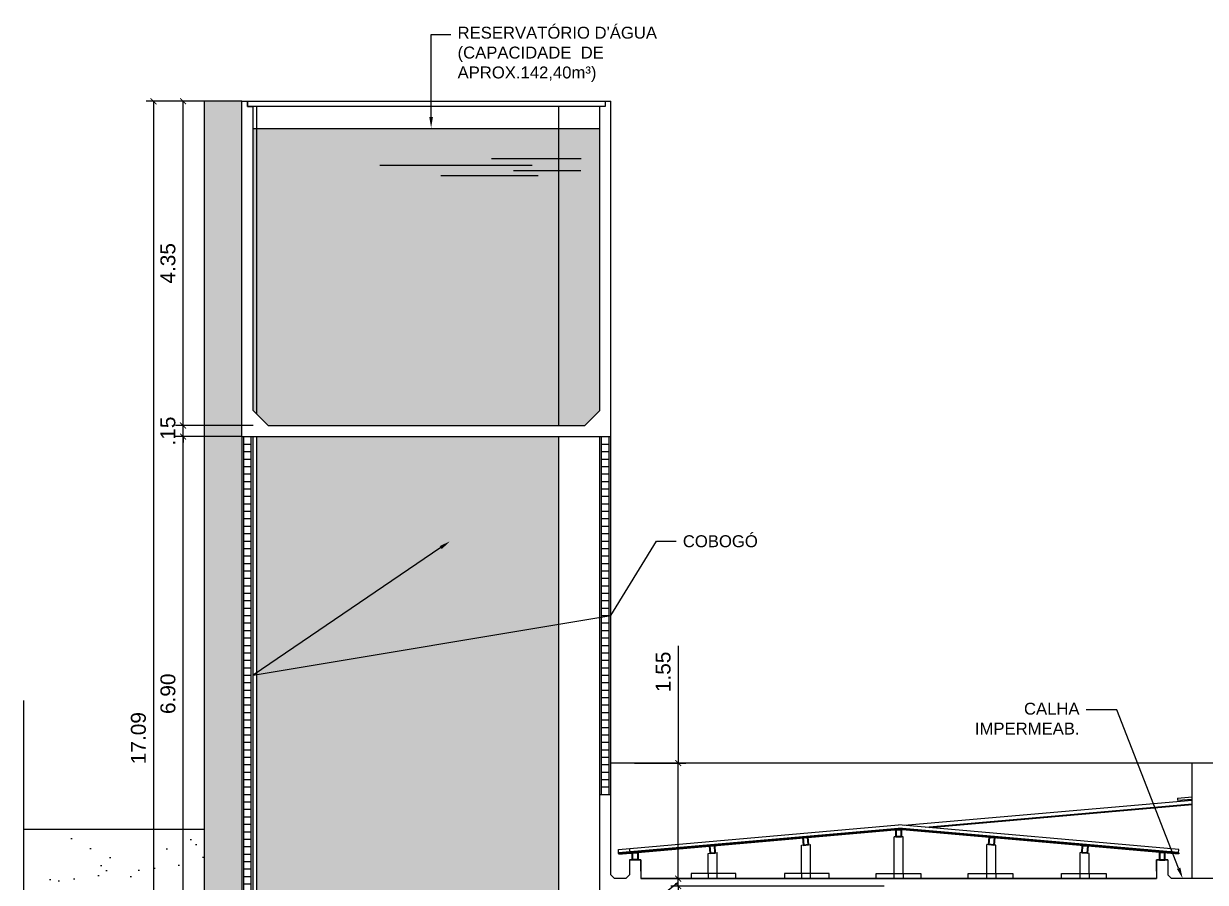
# Model space of a CAD drawing. Header units: metres. Extents: x 2440 to 5689, y 77 to 398.
# Drawn here: x 3365.42 to 3381.27, y 224.19 to 235.71 of the extents above; entities that cross this region are included whole.
import ezdxf
from ezdxf import colors
from ezdxf.entities.mleader import LeaderData, LeaderLine
from ezdxf.math import Vec2, Vec3

# ---------------------------------------------------------------- set-up
doc = ezdxf.new("R2010")
doc.units = ezdxf.units.M
doc.header["$LTSCALE"] = 7
doc.header["$MEASUREMENT"] = 0
doc.header["$PDMODE"] = 2
doc.linetypes.add('DASHDOT', pattern=[1, 0.5, -0.25, 0, -0.25])
for name, color, linetype, lineweight in [('2prancha', 4, 'Continuous', 18), ('ESQUADRIAS', 3, 'Continuous', 35), ('HACH', 251, 'Continuous', 5)]:
    doc.layers.add(name, color=color, linetype=linetype, lineweight=lineweight)
for name, color, linetype in [('COTA 1 100', 2, 'Continuous'), ('PENA 0.15', 7, 'Continuous'), ('PENA 01', 1, 'Continuous'), ('PENA 02', 2, 'Continuous'), ('PENA 03', 3, 'Continuous'), ('PENA 06', 6, 'Continuous'), ('TXT ESPECIFICAÇÕES', 7, 'Continuous')]:
    doc.layers.add(name, color=color, linetype=linetype)
doc.styles.add('Luana', font='arial.ttf')
doc.styles.get("Standard").update_dxf_attribs({"font": 'arial.ttf'})
doc.dimstyles.new('arial100', dxfattribs={"dimtxt": 0.2, "dimasz": 0.08, "dimexe": 0.1, "dimexo": 0.2, "dimgap": 0.1, "dimtad": 1, "dimzin": 4, "dimdsep": 46, "dimtxsty": 'Luana', "dimblk": 'ARCHTICK', "dimcen": 0, "dimclrd": 7, "dimclre": 7, "dimclrt": 256, "dimadec": 0, "dimazin": 0, "dimtfac": 1, "dimtix": 1, "dimtmove": 0, "dimatfit": 3, "dimldrblk": 'CLOSEDBLANK', "dimfxl": 0, "dimlwd": 5, "dimlwe": 5, "dimarcsym": 0})

# ---------------------------------------------------------------- blocks, each defined once
blk = doc.blocks.new('_ArchTick')
at = {"color": 0, "linetype": 'ByBlock', "const_width": 0.15}
blk.add_lwpolyline([(-0.5, -0.5), (0.5, 0.5)], dxfattribs=at)
blk = doc.blocks.new('*D15')
at = {"layer": 'COTA 1 100', "color": 7, "lineweight": 5}
for p, q in [((3374.199, 224.187), (3373.766, 223.841)), ((3376.963, 224.237), (3374.099, 224.237)), ((3374.199, 224.237), (3374.199, 224.317)), ((3374.199, 224.137), (3374.199, 224.237)), ((3374.199, 224.137), (3374.199, 224.237)), ((3376.963, 224.137), (3374.099, 224.137)), ((3374.199, 224.137), (3374.199, 224.057)), ((3373.766, 223.841), (3373.766, 223.291))]:
    blk.add_line(p, q, dxfattribs=at)
at = {"layer": 'Defpoints', "color": 0}
for p in [(3374.199, 224.237), (3377.163, 224.237), (3377.163, 224.137)]:
    blk.add_point(p, dxfattribs=at)
at = {"layer": 'COTA 1 100', "color": 7, "lineweight": 5, "xscale": 0.08, "yscale": 0.08, "zscale": 0.08}
for p, rotation in [((3374.199, 224.237), 270), ((3374.199, 224.137), 90)]:
    blk.add_blockref('_ArchTick', p, dxfattribs=dict(at, rotation=rotation))
at = {"layer": 'COTA 1 100', "insert": (3373.564, 223.566), "char_height": 0.2, "attachment_point": 5, "rotation": 90, "style": 'Luana'}
blk.add_mtext('.10', dxfattribs=at)
blk = doc.blocks.new('_ClosedBlank')
at = {"layer": '2prancha', "color": 0, "lineweight": -2}
for p, q in [((-1, 0.17), (0, 0)), ((-1, 0.17), (-1, -0.17)), ((0, 0), (-1, -0.17))]:
    blk.add_line(p, q, dxfattribs=at)
blk = doc.blocks.new('*D26')
at = {"layer": 'COTA 1 100', "color": 7, "lineweight": 5}
for p, q in [((3368.346, 230.167), (3367.456, 230.167)), ((3367.556, 223.267), (3367.556, 230.167)), ((3368.296, 223.267), (3367.456, 223.267))]:
    blk.add_line(p, q, dxfattribs=at)
at = {"layer": 'Defpoints', "color": 0}
for p in [(3367.556, 230.167), (3368.546, 230.167), (3368.496, 223.267)]:
    blk.add_point(p, dxfattribs=at)
at = {"layer": 'COTA 1 100', "color": 7, "lineweight": 5, "xscale": 0.08, "yscale": 0.08, "zscale": 0.08}
for p, rotation in [((3367.556, 230.167), 90), ((3367.556, 223.267), 270)]:
    blk.add_blockref('_ArchTick', p, dxfattribs=dict(at, rotation=rotation))
at = {"layer": 'COTA 1 100', "insert": (3367.354, 226.717), "char_height": 0.2, "attachment_point": 5, "rotation": 90, "style": 'Luana'}
blk.add_mtext('6.90', dxfattribs=at)
blk = doc.blocks.new('*D27')
at = {"layer": 'COTA 1 100', "color": 7, "lineweight": 5}
for p, q in [((3367.556, 230.317), (3367.556, 230.397)), ((3368.496, 230.317), (3367.456, 230.317)), ((3367.556, 230.167), (3367.556, 230.317)), ((3368.346, 230.167), (3367.456, 230.167)), ((3367.556, 230.167), (3367.556, 230.087))]:
    blk.add_line(p, q, dxfattribs=at)
at = {"layer": 'Defpoints', "color": 0}
for p in [(3367.556, 230.317), (3368.696, 230.317), (3368.546, 230.167)]:
    blk.add_point(p, dxfattribs=at)
at = {"layer": 'COTA 1 100', "color": 7, "lineweight": 5, "xscale": 0.08, "yscale": 0.08, "zscale": 0.08}
for p, rotation in [((3367.556, 230.317), 270), ((3367.556, 230.167), 90)]:
    blk.add_blockref('_ArchTick', p, dxfattribs=dict(at, rotation=rotation))
at = {"layer": 'COTA 1 100', "insert": (3367.354, 230.242), "char_height": 0.2, "attachment_point": 5, "rotation": 90, "style": 'Luana'}
blk.add_mtext('.15', dxfattribs=at)
blk = doc.blocks.new('*D28')
at = {"layer": 'COTA 1 100', "color": 7, "lineweight": 5}
for p, q in [((3368.221, 234.667), (3367.456, 234.667)), ((3367.556, 230.317), (3367.556, 234.667)), ((3368.496, 230.317), (3367.456, 230.317))]:
    blk.add_line(p, q, dxfattribs=at)
at = {"layer": 'Defpoints', "color": 0}
for p in [(3367.556, 234.667), (3368.421, 234.667), (3368.696, 230.317)]:
    blk.add_point(p, dxfattribs=at)
at = {"layer": 'COTA 1 100', "color": 7, "lineweight": 5, "xscale": 0.08, "yscale": 0.08, "zscale": 0.08}
for p, rotation in [((3367.556, 234.667), 90), ((3367.556, 230.317), 270)]:
    blk.add_blockref('_ArchTick', p, dxfattribs=dict(at, rotation=rotation))
at = {"layer": 'COTA 1 100', "insert": (3367.354, 232.492), "char_height": 0.2, "attachment_point": 5, "rotation": 90, "style": 'Luana'}
blk.add_mtext('4.35', dxfattribs=at)
blk = doc.blocks.new('*D29')
at = {"layer": 'COTA 1 100', "color": 7, "lineweight": 5}
for p, q in [((3368.146, 234.667), (3367.06, 234.667)), ((3367.16, 234.667), (3367.16, 217.577)), ((3368.296, 217.577), (3367.06, 217.577))]:
    blk.add_line(p, q, dxfattribs=at)
at = {"layer": 'Defpoints', "color": 0}
for p in [(3368.346, 234.667), (3367.16, 217.577), (3368.496, 217.577)]:
    blk.add_point(p, dxfattribs=at)
at = {"layer": 'COTA 1 100', "color": 7, "lineweight": 5, "xscale": 0.08, "yscale": 0.08, "zscale": 0.08}
for p, rotation in [((3367.16, 234.667), 90), ((3367.16, 217.577), 270)]:
    blk.add_blockref('_ArchTick', p, dxfattribs=dict(at, rotation=rotation))
at = {"layer": 'COTA 1 100', "insert": (3366.958, 226.122), "char_height": 0.2, "attachment_point": 5, "rotation": 90, "style": 'Luana'}
blk.add_mtext('17.09', dxfattribs=at)
blk = doc.blocks.new('*D30')
at = {"layer": 'COTA 1 100', "color": 7, "lineweight": 5}
for p, q in [((3374.199, 227.362), (3374.199, 225.787)), ((3373.613, 225.787), (3374.299, 225.787)), ((3374.199, 224.237), (3374.199, 225.787)), ((3376.963, 224.237), (3374.099, 224.237))]:
    blk.add_line(p, q, dxfattribs=at)
at = {"layer": 'Defpoints', "color": 0}
for p in [(3373.413, 225.787), (3374.199, 225.787), (3377.163, 224.237)]:
    blk.add_point(p, dxfattribs=at)
at = {"layer": 'COTA 1 100', "color": 7, "lineweight": 5, "xscale": 0.08, "yscale": 0.08, "zscale": 0.08}
for p, rotation in [((3374.199, 225.787), 90), ((3374.199, 224.237), 270)]:
    blk.add_blockref('_ArchTick', p, dxfattribs=dict(at, rotation=rotation))
at = {"layer": 'COTA 1 100', "insert": (3373.997, 227.011), "char_height": 0.2, "attachment_point": 5, "rotation": 90, "style": 'Luana'}
blk.add_mtext('1.55', dxfattribs=at)

msp = doc.modelspace()

# ---------------------------------------------------------------- hatches: boundary and pattern name
at = {"layer": 'HACH'}
h = msp.add_hatch(dxfattribs=at)
h.set_pattern_fill('SQUARE,_O', color=256, scale=0.5, angle=45)
h.set_pattern_definition([(45, (3368.54593, 223.76679), (-0.04419417, 0.04419417), [0.0625, -0.0625]), (135, (3368.54593, 223.76679), (-0.04419417, -0.04419417), [0.0625, -0.0625])])
h.paths.add_polyline_path([(3372.596, 230.167), (3368.546, 230.167), (3368.546, 223.767), (3372.596, 223.767)])
h = msp.add_hatch(dxfattribs=at)
h.set_pattern_fill('AR-SAND', color=256, scale=0.4, style=0, double=1)
h.set_pattern_definition([(37.5, (3365.4175, 220.0018), (-0.0252, 0.77073), [0, -0.608, 0, -0.68, 0, -0.65]), (7.5, (3365.4175, 220.0018), (0.70791, 1.12886), [0, -0.328, 0, -0.548, 0, -0.21]), (327.5, (3364.9255, 220.0018), (1.24566, 0.00226), [0, -0.2, 0, -0.72, 0, -0.94]), (317.5, (3364.9255, 220.0018), (1.20245, 0.35107), [0, -0.1, 0, -0.472, 0, -0.54])])
h.paths.add_polyline_path([(3367.846, 224.897), (3365.417, 224.897), (3365.417, 223.847), (3367.846, 223.847)])
h.paths.add_polyline_path([(3367.846, 223.847), (3365.417, 223.847), (3365.417, 223.317), (3367.846, 223.317)])
h.paths.add_polyline_path([(3367.846, 222.017), (3365.417, 222.017), (3365.417, 220.002), (3367.846, 220.002)])
h.paths.add_polyline_path([(3367.846, 223.317), (3365.417, 223.317), (3365.417, 223.167), (3365.898, 223.167), (3367.846, 223.167)])
at = {"layer": 'PENA 01'}
h = msp.add_hatch(dxfattribs=at)
h.set_pattern_fill('AR-SAND', color=256, scale=0.2, style=0)
h.set_pattern_definition([(37.5, (5689.97685, 255.51434), (-0.01259867, 0.385364754), [0, -0.304, 0, -0.34, 0, -0.325]), (7.5, (5689.97685, 255.51434), (0.35395534, 0.56442921), [0, -0.164, 0, -0.274, 0, -0.105]), (327.5, (5689.73085, 255.51434), (0.62282837, 0.00113181), [0, -0.1, 0, -0.36, 0, -0.47]), (317.5, (5689.73085, 255.51434), (0.60122532, 0.17553511), [0, -0.05, 0, -0.236, 0, -0.27])])
h.paths.add_polyline_path([(3368.346, 234.667), (3367.846, 234.667), (3367.846, 217.415), (3368.346, 217.415)])
at = {"layer": 'PENA 02', "true_color": 0x7dadbf}
h = msp.add_hatch(dxfattribs=at)
h.set_pattern_fill('DOTS,_O', color=143, scale=0.75)
h.set_pattern_definition([(0, (3368.49593, 230.31679), (0.0234375, 0.046875), [0, -0.046875])])
h.paths.add_polyline_path([(3372.596, 234.302), (3368.546, 234.302), (3368.546, 230.467), (3368.696, 230.317), (3372.596, 230.317)])
h.paths.add_polyline_path([(3373.146, 234.302), (3372.596, 234.302), (3372.596, 230.317), (3372.946, 230.317), (3373.146, 230.517)])
h.paths.add_polyline_path([(3368.546, 234.302), (3368.496, 234.302), (3368.496, 230.517), (3368.546, 230.467)])
at = {"layer": 'PENA 03'}
h = msp.add_hatch(dxfattribs=at)
h.set_pattern_fill('_USER,_O', color=256, scale=0.1, pattern_type=0)
h.set_pattern_definition([(0, (3368.37093, 223.76679), (0, 0.1), [])])
h.paths.add_polyline_path([(3368.471, 230.167), (3368.371, 230.167), (3368.371, 223.767), (3368.471, 223.767)])
h = msp.add_hatch(dxfattribs=at)
h.set_pattern_fill('_USER,_O', color=256, scale=0.1, pattern_type=0)
h.set_pattern_definition([(0, (3373.17093, 225.36679), (0, 0.1), [])])
h.paths.add_polyline_path([(3373.271, 230.167), (3373.171, 230.167), (3373.171, 228.763), (3373.271, 228.763)])
h.paths.add_polyline_path([(3373.271, 228.763), (3373.171, 228.763), (3373.171, 225.367), (3373.271, 225.367)])

# ---------------------------------------------------------------- linework, layer by layer
at = {"layer": 'ESQUADRIAS'}
for p, q in [((3373.4, 224.581), (3377.156, 224.909)), ((3373.401, 224.571), (3377.156, 224.899)), ((3380.912, 224.581), (3377.156, 224.909)), ((3380.911, 224.571), (3377.156, 224.899)), ((3373.4, 224.581), (3373.401, 224.571)), ((3373.555, 224.581), (3373.556, 224.571)), ((3380.912, 224.581), (3380.911, 224.571))]:
    msp.add_line(p, q, dxfattribs=at)
for points in [[(3377.121, 224.896), (3377.191, 224.896), (3377.191, 224.796), (3377.121, 224.796)], [(3374.688, 224.683), (3374.618, 224.677), (3374.627, 224.577), (3374.696, 224.584)], [(3375.939, 224.793), (3375.869, 224.787), (3375.878, 224.687), (3375.948, 224.693)], [(3378.373, 224.793), (3378.442, 224.787), (3378.434, 224.687), (3378.364, 224.693)], [(3379.624, 224.683), (3379.694, 224.677), (3379.685, 224.577), (3379.616, 224.584)], [(3373.586, 224.587), (3373.656, 224.587), (3373.656, 224.487), (3373.586, 224.487)], [(3380.726, 224.587), (3380.656, 224.587), (3380.656, 224.487), (3380.726, 224.487)]]:
    msp.add_lwpolyline(points, close=True, dxfattribs=at)
at = {"layer": 'HACH'}
for p, q in [((3397.596, 225.787), (3373.296, 225.787)), ((3377.231, 224.953), (3381.095, 225.291)), ((3380.895, 225.318), (3381.095, 225.335)), ((3380.895, 225.318), (3380.898, 225.288)), ((3380.898, 225.288), (3381.098, 225.305)), ((3377.518, 224.928), (3381.095, 225.241)), ((3377.575, 224.923), (3381.095, 225.231)), ((3367.846, 224.897), (3365.417, 224.897))]:
    msp.add_line(p, q, dxfattribs=at)
at = {"layer": 'PENA 0.15'}
for p, q in [((3367.846, 217.407), (3367.846, 234.667)), ((3368.346, 234.667), (3367.846, 234.667)), ((3368.546, 230.467), (3368.546, 234.597)), ((3372.596, 230.317), (3372.596, 234.597)), ((3368.546, 223.267), (3368.546, 230.167)), ((3372.596, 223.267), (3372.596, 230.167)), ((3373.296, 224.287), (3373.296, 225.367))]:
    msp.add_line(p, q, dxfattribs=at)
at = {"layer": 'PENA 01', "ltscale": 1.5}
for p, q in [((3381.095, 224.237), (3381.095, 225.787)), ((3385.245, 225.787), (3381.095, 225.787)), ((3373.396, 224.63), (3377.156, 224.959)), ((3380.916, 224.63), (3377.156, 224.959)), ((3375.853, 224.685), (3375.973, 224.695)), ((3375.853, 224.307), (3375.853, 224.685)), ((3375.973, 224.307), (3375.973, 224.695)), ((3377.096, 224.307), (3377.096, 224.796)), ((3377.216, 224.796), (3377.096, 224.796)), ((3377.216, 224.307), (3377.216, 224.796)), ((3378.339, 224.307), (3378.339, 224.695)), ((3378.459, 224.685), (3378.339, 224.695)), ((3378.459, 224.307), (3378.459, 224.685)), ((3374.601, 224.575), (3374.721, 224.586)), ((3374.601, 224.307), (3374.601, 224.575)), ((3374.721, 224.307), (3374.721, 224.586)), ((3379.59, 224.307), (3379.59, 224.586)), ((3379.71, 224.575), (3379.59, 224.586)), ((3379.71, 224.307), (3379.71, 224.575))]:
    msp.add_line(p, q, dxfattribs=at)
for points in [[(3373.4, 224.581), (3373.396, 224.63)], [(3373.555, 224.581), (3373.551, 224.631)], [(3380.912, 224.581), (3380.916, 224.63)]]:
    msp.add_lwpolyline(points, dxfattribs=at)
for points in [[(3374.972, 224.307), (3374.372, 224.307), (3374.372, 224.237), (3374.972, 224.237)], [(3374.721, 224.307), (3374.601, 224.307), (3374.601, 224.237), (3374.721, 224.237)], [(3376.223, 224.307), (3375.623, 224.307), (3375.623, 224.237), (3376.223, 224.237)], [(3375.973, 224.307), (3375.853, 224.307), (3375.853, 224.237), (3375.973, 224.237)], [(3376.856, 224.307), (3377.456, 224.307), (3377.456, 224.237), (3376.856, 224.237)], [(3377.096, 224.307), (3377.216, 224.307), (3377.216, 224.237), (3377.096, 224.237)], [(3378.089, 224.307), (3378.689, 224.307), (3378.689, 224.237), (3378.089, 224.237)], [(3378.339, 224.307), (3378.459, 224.307), (3378.459, 224.237), (3378.339, 224.237)], [(3379.34, 224.307), (3379.94, 224.307), (3379.94, 224.237), (3379.34, 224.237)], [(3379.59, 224.307), (3379.71, 224.307), (3379.71, 224.237), (3379.59, 224.237)]]:
    msp.add_lwpolyline(points, close=True, dxfattribs=at)
at = {"layer": 'PENA 02', "color": 145}
msp.add_line((3368.496, 234.302), (3373.146, 234.302), dxfattribs=at)
at = {"layer": 'PENA 02', "ltscale": 1.5}
for p, q in [((3368.346, 230.167), (3368.346, 223.767)), ((3368.496, 223.767), (3368.496, 230.167)), ((3373.146, 225.367), (3373.146, 230.167)), ((3373.296, 225.367), (3373.296, 230.167))]:
    msp.add_line(p, q, dxfattribs=at)
at = {"layer": 'PENA 02', "color": 145}
for points in [[(3371.696, 233.9), (3372.897, 233.9)], [(3370.195, 233.808), (3372.238, 233.808)], [(3371.988, 233.739), (3372.893, 233.739)], [(3371.013, 233.672), (3372.318, 233.672)]]:
    msp.add_lwpolyline(points, dxfattribs=at)
at = {"layer": 'PENA 03'}
for p, q in [((3368.371, 223.767), (3368.371, 230.167)), ((3368.471, 223.767), (3368.471, 230.167)), ((3373.171, 225.367), (3373.171, 230.167)), ((3373.271, 225.367), (3373.271, 230.167))]:
    msp.add_line(p, q, dxfattribs=at)
at = {"layer": 'PENA 03', "linetype": 'DASHDOT'}
msp.add_line((3365.417, 226.628), (3365.417, 215.562), dxfattribs=at)
at = {"layer": 'PENA 03'}
msp.add_lwpolyline([(3373.221, 234.667), (3373.221, 234.597), (3368.421, 234.597), (3368.421, 234.667), (3373.221, 234.667)], dxfattribs=at)
at = {"layer": 'PENA 06'}
for p, q in [((3368.346, 230.167), (3368.346, 234.667)), ((3368.346, 234.667), (3368.421, 234.667)), ((3373.221, 234.667), (3373.296, 234.667)), ((3373.296, 230.597), (3373.296, 234.667)), ((3368.496, 230.517), (3368.496, 234.597)), ((3373.146, 230.517), (3373.146, 234.597)), ((3368.696, 230.317), (3368.496, 230.517)), ((3372.946, 230.317), (3373.146, 230.517)), ((3373.296, 230.167), (3373.296, 230.597)), ((3368.696, 230.317), (3372.946, 230.317)), ((3368.346, 230.167), (3368.496, 230.167)), ((3368.346, 230.167), (3373.146, 230.167)), ((3373.146, 230.167), (3373.296, 230.167)), ((3373.146, 224.287), (3373.146, 225.367)), ((3373.146, 225.367), (3373.296, 225.367)), ((3373.296, 224.287), (3373.296, 225.367)), ((3373.696, 224.237), (3380.616, 224.237))]:
    msp.add_line(p, q, dxfattribs=at)
at = {"layer": 'PENA 06', "ltscale": 1.5}
for p, q in [((3373.546, 224.487), (3373.546, 224.287)), ((3373.546, 224.487), (3373.546, 224.387)), ((3373.696, 224.487), (3373.696, 224.337)), ((3373.696, 224.337), (3373.696, 224.487)), ((3380.616, 224.487), (3380.616, 224.337)), ((3380.616, 224.337), (3380.616, 224.487)), ((3380.766, 224.487), (3380.766, 224.287)), ((3380.766, 224.487), (3380.766, 224.387)), ((3373.346, 224.237), (3373.296, 224.287)), ((3373.496, 224.237), (3373.546, 224.287)), ((3380.816, 224.237), (3380.766, 224.287))]:
    msp.add_line(p, q, dxfattribs=at)
at = {"layer": 'PENA 06'}
for points in [[(3368.421, 234.667), (3368.421, 234.597), (3368.496, 234.597)], [(3373.221, 234.667), (3373.221, 234.597), (3373.146, 234.597)], [(3373.146, 223.267), (3373.146, 224.287)], [(3373.496, 224.237), (3373.346, 224.237)], [(3380.616, 224.237), (3373.696, 224.237)], [(3380.616, 224.237), (3373.696, 224.237)], [(3381.516, 224.237), (3380.816, 224.237)]]:
    msp.add_lwpolyline(points, dxfattribs=at)
at = {"layer": 'PENA 06', "ltscale": 1.5}
for points in [[(3373.546, 224.487), (3373.696, 224.487), (3373.696, 224.237)], [(3373.696, 224.337), (3373.696, 224.487), (3373.546, 224.487)], [(3380.766, 224.487), (3380.616, 224.487), (3380.616, 224.237)], [(3380.616, 224.337), (3380.616, 224.487), (3380.766, 224.487)]]:
    msp.add_lwpolyline(points, dxfattribs=at)

# ---------------------------------------------------------------- dimensions: what is measured, and where the dimension line sits
at = {"layer": 'COTA 1 100'}
dim = msp.add_linear_dim(base=(3367.16, 217.577), p1=(3368.346, 234.667), p2=(3368.496, 217.577), angle=90, dimstyle='arial100', dxfattribs=at)
dim.commit()
dim.dimension.update_dxf_attribs({"geometry": '*D29', "text_midpoint": (3366.958, 226.122)})
for base, p1, p2, picture, middle in [((3367.556, 234.667), (3368.696, 230.317), (3368.421, 234.667), '*D28', (3367.354, 232.492)), ((3367.556, 230.317), (3368.546, 230.167), (3368.696, 230.317), '*D27', (3367.354, 230.242)), ((3367.556, 230.167), (3368.496, 223.267), (3368.546, 230.167), '*D26', (3367.354, 226.717))]:
    dim = msp.add_linear_dim(base=base, p1=p1, p2=p2, angle=90, dimstyle='arial100', override={"dimtmove": 1}, dxfattribs=at)
    dim.commit()
    dim.dimension.update_dxf_attribs({"geometry": picture, "text_midpoint": middle})
for base, p1, p2, picture, middle in [((3374.199, 225.787), (3377.163, 224.237), (3373.413, 225.787), '*D30', (3374.159, 227.011)), ((3374.199, 224.237), (3377.163, 224.137), (3377.163, 224.237), '*D15', (3373.766, 223.741))]:
    dim = msp.add_linear_dim(base=base, p1=p1, p2=p2, angle=90, dimstyle='arial100', override={"dimtmove": 1}, dxfattribs=at)
    dim.commit()
    dim.dimension.update_dxf_attribs({"geometry": picture, "text_midpoint": middle, "dimtype": 160})

# ---------------------------------------------------------------- leaders
at = {"layer": 'TXT ESPECIFICAÇÕES', "ltscale": 0.05}
ml = msp.add_multileader_mtext('Standard', dxfattribs=at)
ml.set_content("RESERVATÓRIO D'ÁGUA\\P(CAPACIDADE  DE\\PAPROX.142,40m³)", color=256)
ml.set_leader_properties()
ml.build(insert=Vec2(0, 0))
ml.multileader.update_dxf_attribs({"dogleg_length": 0.36, "arrow_head_size": 0.15})
ctx = ml.context
ctx.base_point, ctx.char_height, ctx.arrow_head_size, ctx.landing_gap_size, ctx.plane_origin = Vec3(3371.149, 235.563), 0.16, 0.15, 0.09, Vec3(3365.853, 229.953)
notes = []
notes.append((ctx, [(0, (1, 1, 0), (3370.884, 235.563), (1, 0), 0.264, [(0, [(3370.884, 234.306)], 0, [])])]))
ctx.mtext.insert, ctx.mtext.flow_direction = Vec3(3371.239, 235.667), 5
ml = msp.add_multileader_mtext('Standard', dxfattribs=at)
ml.set_content('COBOGÓ', color=256)
ml.set_leader_properties()
ml.build(insert=Vec2(0, 0))
ml.multileader.update_dxf_attribs({"dogleg_length": 0.36, "arrow_head_size": 0.15})
ctx = ml.context
ctx.base_point, ctx.char_height, ctx.arrow_head_size, ctx.landing_gap_size, ctx.plane_origin = Vec3(3374.171, 228.763), 0.16, 0.15, 0.09, Vec3(3368.875, 223.343)
notes.append((ctx, [(0, (1, 1, 0), (3373.906, 228.763), (1, 0), 0.264, [(2, [(3371.137, 228.763), (3368.496, 226.967), (3373.296, 227.767)], 0, [])])]))
ctx.mtext.insert, ctx.mtext.flow_direction = Vec3(3374.261, 228.844), 5
ml = msp.add_multileader_mtext('Standard', dxfattribs=at)
ml.set_content('CALHA\\PIMPERMEAB.', color=256)
ml.set_leader_properties()
ml.build(insert=Vec2(0, 0))
ml.multileader.update_dxf_attribs({"dogleg_length": 0.36, "arrow_head_size": 0.15})
ctx = ml.context
ctx.base_point, ctx.char_height, ctx.arrow_head_size, ctx.landing_gap_size, ctx.plane_origin = Vec3(3378.13, 226.501), 0.16, 0.15, 0.09, Vec3(3385.998, 221.081)
ctx.text_align_type = 2
notes.append((ctx, [(0, (1, 1, 0), (3380.083, 226.501), (-1, 0), 0.41, [(0, [(3380.967, 224.237)], 0, [])])]))
ctx.mtext.insert, ctx.mtext.alignment, ctx.mtext.flow_direction = Vec3(3379.583, 226.597), 3, 5
for ctx, leaders in notes:
    for number, flags, end, landing, length, lines in leaders:
        leader = LeaderData()
        leader.index, (leader.has_last_leader_line, leader.has_dogleg_vector, leader.attachment_direction) = number, flags
        leader.last_leader_point, leader.dogleg_vector, leader.dogleg_length = Vec3(end), Vec3(landing), length
        for number, points, colour, breaks in lines:
            line = LeaderLine()
            line.index, line.vertices, line.color, line.breaks = number, Vec3.list(points), colors.encode_raw_color(colour), breaks
            leader.lines.append(line)
        ctx.leaders.append(leader)

doc.saveas('drawing.dxf')
